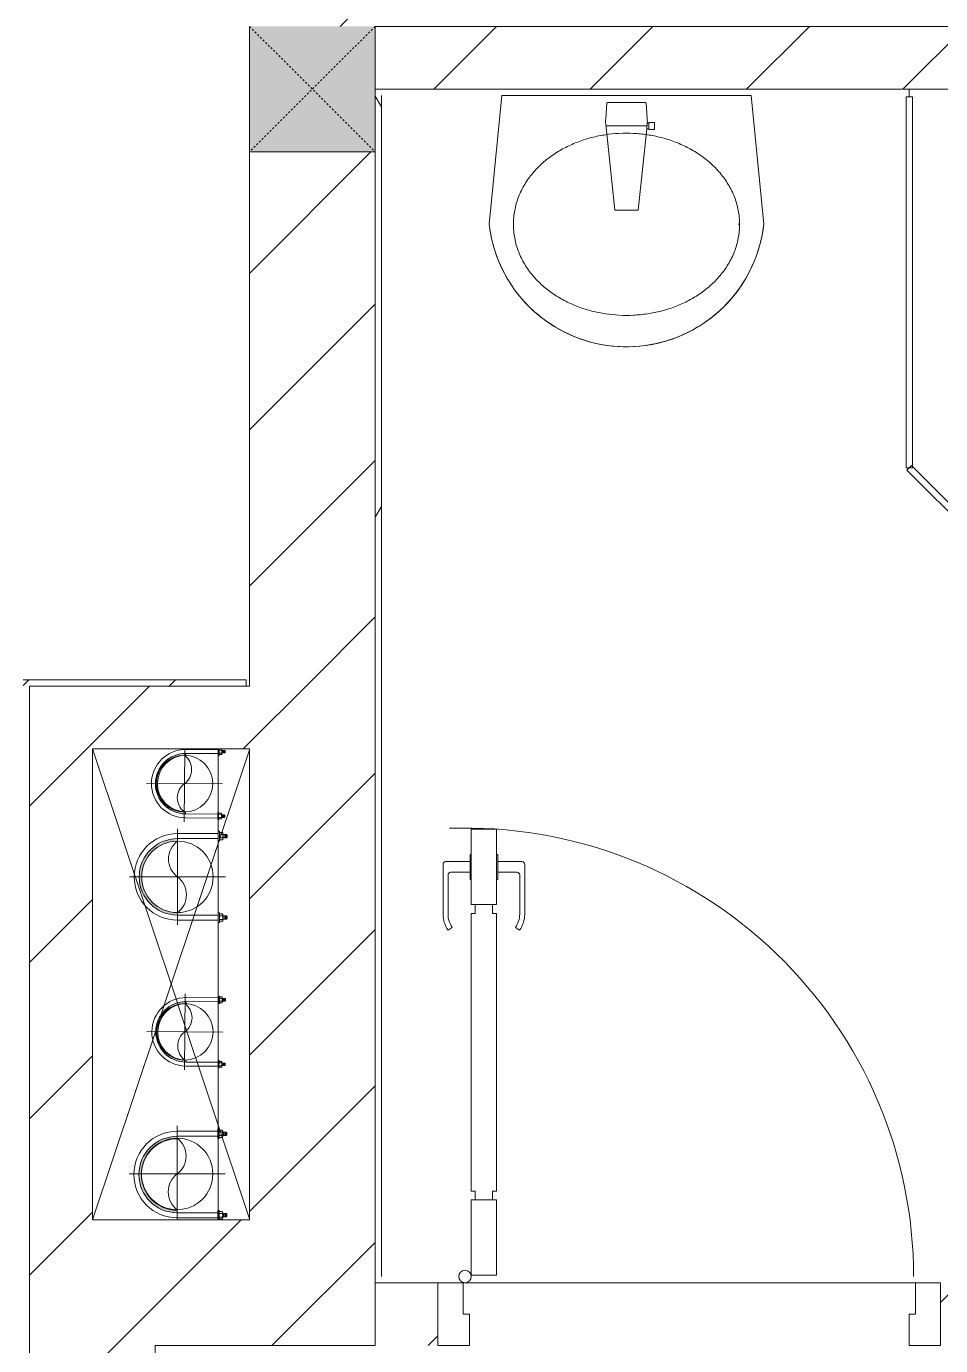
# Model space of a CAD drawing. Header units: millimetres. Extents: x 5357 to 259384, y -16348 to 109893.
# Drawn here: x 118497 to 119953, y 28537 to 30637 of the extents above; entities that cross this region are included whole.
import ezdxf

# ---------------------------------------------------------------- set-up
doc = ezdxf.new("R2010")
doc.units = ezdxf.units.MM
doc.linetypes.add('Dash', pattern=[6, 3, -3])
doc.linetypes.add('IMPORT-CENTER _3_', pattern=[10.16, 6.35, -1.27, 1.27, -1.27])
for name, color, linetype, lineweight in [('0-1', 7, 'Continuous', 5), ('0-2', 53, 'Continuous', 9), ('A-CLNG', 13, 'Continuous', 9), ('A-CLNG-PATT', 13, 'Continuous', 9), ('A-DETL-GENF-1', 53, 'Continuous', 9), ('A-DOOR-1', 254, 'Continuous', 9), ('A-DOOR-2', 53, 'Continuous', 9), ('A-FLOR', 192, 'Continuous', 9), ('A-FLOR-1', 53, 'Continuous', 9), ('A-GLAZ-CURT-1', 254, 'Continuous', 9), ('A-GLAZ-CURT-2', 53, 'Continuous', 9), ('A-WALL', 113, 'Continuous', 9), ('A-WALL-1', 9, 'Continuous', 18), ('A-WALL-2', 53, 'Continuous', 9), ('A-WALL-3', 113, 'Continuous', 18), ('A-WALL-PATT', 111, 'Continuous', 9), ('A-WALL-PATT-1', 10, 'Continuous', 9), ('G-IMPT', 8, 'Continuous', 9), ('G-IMPT-2', 8, 'IMPORT-CENTER _3_', 9), ('I-WALL-1', 9, 'Continuous', 18), ('I-WALL-3', 2, 'Continuous', 18), ('M-EQPM', 50, 'Continuous', 9), ('P-SANR-FIXT-1', 254, 'Continuous', 9), ('P-SANR-FIXT-2', 53, 'Continuous', 9), ('P-SANR-FIXT-3', 221, 'Continuous', 9), ('S-COLS', 52, 'Continuous', 9), ('S-COLS-1', 253, 'Continuous', 5), ('S-COLS-5', 52, 'Continuous', 18), ('S-COLS-6', 52, 'Dash', 9), ('S-COLS-HDLN', 52, 'Dash', 9)]:
    doc.layers.add(name, color=color, linetype=linetype, lineweight=lineweight)
pattern_1 = [(45, (0, 0), (-124.4508, 124.4508), [])]

# ---------------------------------------------------------------- blocks, each defined once
blk = doc.blocks.new('DOOR_CW_01 CANH MO-PANEL KINH - DIG_02-800x2200-CỬA NHÔM KÍNH-400864-TKCS_MB CẢNH QUAN CÂY XANH')
at = {"layer": 'A-DETL-GENF-1'}
for p, q in [((-347, 772), (-307, 772)), ((-347, 652), (-347, 772)), ((-307, 772), (-307, 652)), ((-392, 637), (-392, 716.5)), ((-349, 720.5), (-388, 720.5)), ((-349, 731.8), (-347, 731.8)), ((-349, 692.2), (-349, 731.8)), ((-347, 692.2), (-347, 731.8)), ((-307, 692.2), (-307, 731.8)), ((-305, 731.8), (-307, 731.8)), ((-305, 692.2), (-305, 731.8)), ((-305, 720.5), (-266, 720.5)), ((-262, 637), (-262, 716.5)), ((-384, 699.5), (-384, 637)), ((-349, 703.5), (-380, 703.5)), ((-305, 703.5), (-274, 703.5)), ((-270, 699.5), (-270, 637)), ((-347, 692.2), (-349, 692.2)), ((-307, 692.2), (-305, 692.2)), ((-307, 652), (-347, 652)), ((-313, 652), (-341, 652)), ((-341, 652), (-341, 638)), ((-313, 638), (-313, 652)), ((-347, 638), (-341, 638)), ((-347, 638), (-347, 196)), ((-307, 638), (-313, 638)), ((-307, 196), (-307, 638)), ((-383.9, 611.2), (-377.3, 615.8)), ((-270.1, 611.2), (-276.7, 615.8)), ((-347, 196), (-341, 196)), ((-341, 196), (-341, 182)), ((-307, 196), (-313, 196)), ((-313, 182), (-313, 196)), ((-307, 182), (-347, 182)), ((-347, 182), (-347, 62)), ((-341, 182), (-313, 182)), ((-307, 62), (-307, 182)), ((-347, 62), (-307, 62))]:
    blk.add_line(p, q, dxfattribs=at)
blk.add_circle((-357, 60), 10, dxfattribs=at)
for centre, radius, start, end in [((-357, 60), 714, 360, 92), ((-388, 716.5), 4, 90, 180), ((-266, 716.5), 4, 0, 90), ((-380, 699.5), 4, 90, 180), ((-274, 699.5), 4, 0, 90), ((-347, 637), 45, 180, 215), ((-347, 637), 37, 180, 215), ((-307, 637), 37, 325, 0), ((-307, 637), 45, 325, 0)]:
    blk.add_arc(centre, radius, start, end, dxfattribs=at)
at = {"layer": 'A-DOOR-2'}
for p, q in [((-360, 50), (-400, 50)), ((-400, 50), (-400, -50)), ((-360, 0), (-360, 50)), ((-357, 50), (-332, 50)), ((400, 50), (360, 50)), ((360, 50), (360, 0)), ((400, -50), (400, 50)), ((-350, 0), (-360, 0)), ((-350, -50), (-350, 0)), ((360, 0), (350, 0)), ((350, 0), (350, -50)), ((-400, -50), (-350, -50)), ((350, -50), (400, -50))]:
    blk.add_line(p, q, dxfattribs=at)
blk = doc.blocks.new('bonruatreo - Chậu rửa-V102-TKCS_MB CẢNH QUAN CÂY XANH')
at = {"layer": 'P-SANR-FIXT-2'}
for p, q in [((-218.6, 205), (-198.4, 0)), ((-177.8, 205), (-180.6, 205)), ((198.4, 0), (218.6, 205)), ((-198.4, 0), (198.4, 0)), ((165, 0), (-165, 0))]:
    blk.add_line(p, q, dxfattribs=at)
at = {"layer": 'P-SANR-FIXT-2', "flags": 128}
blk.add_lwpolyline([(-218.6, 205), (-217.4, 213.7), (-215.9, 222.4), (-214, 231), (-211.8, 239.5), (-209.3, 247.9), (-206.4, 256.2), (-203.2, 264.4), (-199.6, 272.5), (-195.8, 280.4), (-191.6, 288.1), (-187.1, 295.7), (-182.3, 303.1), (-177.3, 310.3), (-171.9, 317.3), (-166.3, 324.1), (-160.4, 330.6), (-154.2, 336.9), (-147.8, 342.9), (-141.2, 348.7), (-134.3, 354.2), (-127.3, 359.4), (-120, 364.4), (-112.5, 369), (-104.9, 373.4), (-97.1, 377.4), (-89.1, 381.2), (-81, 384.6), (-72.7, 387.6), (-64.4, 390.4), (-55.9, 392.8), (-47.3, 394.8), (-38.7, 396.6), (-30, 397.9), (-21.3, 399), (-12.5, 399.6), (-3.7, 400), (5.1, 399.9), (13.9, 399.6), (22.6, 398.8), (31.4, 397.8), (40.1, 396.3), (48.7, 394.5), (57.2, 392.4), (65.7, 390), (74, 387.2), (82.2, 384.1), (90.3, 380.6), (98.3, 376.8), (106.1, 372.7), (113.7, 368.3), (121.1, 363.6), (128.4, 358.7), (135.4, 353.4), (142.2, 347.8), (148.8, 342), (155.2, 335.9), (161.3, 329.6), (167.2, 323), (172.8, 316.2), (178.1, 309.2), (183.1, 302), (187.8, 294.6), (192.2, 287), (196.4, 279.2), (200.2, 271.3), (203.7, 263.2), (206.8, 255), (209.7, 246.6), (212.2, 238.2), (214.3, 229.7), (216.1, 221.1), (217.6, 212.4), (218.6, 205)], dxfattribs=at)
at = {"layer": 'P-SANR-FIXT-2'}
blk.add_arc((0, 180), 220, 6.525, 173.475, dxfattribs=at)
for points in [[(-180, 205), (-180, 212.4), (-178.6, 227.3), (-172.4, 248.8), (-162.5, 268.9), (-149.4, 287), (-133.8, 303), (-116.1, 316.6), (-96.9, 327.9), (-76.5, 336.8), (-55.2, 343.5), (-33.3, 347.9), (-11.2, 350.1), (3.7, 350.1), (11.1, 349.7)], [(11.1, 60.3), (3.7, 59.9), (-11.2, 59.9), (-33.3, 62.1), (-55.2, 66.5), (-76.5, 73.2), (-96.9, 82.1), (-116.1, 93.4), (-133.8, 107), (-149.4, 123), (-162.5, 141.1), (-172.4, 161.2), (-178.6, 182.7), (-180, 197.6), (-180, 205)]]:
    blk.add_open_spline(points, degree=3, dxfattribs=at)
for points, knots in [([(12.1, 349.7), (19.2, 349.3), (33.6, 347.8), (55.2, 343.5), (76.5, 336.8), (96.9, 327.9), (116.1, 316.6), (133.8, 302.9), (149.5, 287), (162.5, 268.8), (172.4, 248.8), (178.6, 227.3), (180, 212.4), (180, 205)], [-0.4763713, -0.4763713, -0.4763713, -0.4763713, -0.4347826, -0.3913043, -0.3478261, -0.3043478, -0.2608696, -0.2173913, -0.173913, -0.1304348, -0.0869565, -0.0434783, 0, 0, 0, 0]), ([(180, 205), (180, 197.6), (178.6, 182.7), (172.4, 161.2), (162.5, 141.2), (149.5, 123), (133.8, 107.1), (116.1, 93.4), (96.9, 82.1), (76.5, 73.2), (55.2, 66.5), (33.6, 62.2), (19.2, 60.7), (12.1, 60.3)], [-1, -1, -1, -1, -0.9565217, -0.9130435, -0.8695652, -0.826087, -0.7826087, -0.7391304, -0.6956522, -0.6521739, -0.6086957, -0.5652174, -0.5236287, -0.5236287, -0.5236287, -0.5236287])]:
    blk.add_open_spline(points, degree=3, knots=knots, dxfattribs=at)
at = {"layer": 'P-SANR-FIXT-3'}
for p, q in [((-18.5, 182.5), (-32.2, 52.9)), ((18.5, 182.5), (-18.5, 182.5)), ((33, 45.4), (18.5, 182.5)), ((-35.6, 54.2), (-44.7, 54.2)), ((-44.7, 54.2), (-44.7, 42.8)), ((-44.7, 42.8), (-35.6, 42.8)), ((-35.6, 52.9), (-35.6, 54.2)), ((-32.2, 52.9), (-35.6, 52.9)), ((-35.6, 44.2), (-35.6, 52.9)), ((-35.6, 42.8), (-35.6, 44.2)), ((-35.6, 44.2), (-33.1, 44.2)), ((-32.2, 52.9), (-33.1, 44.2)), ((32.7, 48.5), (-32.7, 48.5)), ((-33, 37.3), (-31.4, 12.2)), ((31.4, 12.2), (33, 37.3)), ((-30.2, 11), (30.2, 11))]:
    blk.add_line(p, q, dxfattribs=at)
for centre, radius, start, end in [((5.5, 41.4), 38.7, 175.8543, 186.034), ((-5.5, 41.4), 38.7, 353.966, 6.034), ((-30.1, 12.3), 1.3, 183.5997, 268.7722), ((30.1, 12.3), 1.3, 271.2278, 356.4003)]:
    blk.add_arc(centre, radius, start, end, dxfattribs=at)
blk = doc.blocks.new('System Panel - Glazed-850632-TKCS_MB CẢNH QUAN CÂY XANH')
at = {"layer": 'A-GLAZ-CURT-2'}
for p, q in [((295.3, 5), (-295.3, 5)), ((-295.3, 5), (-295.3, -5)), ((295.3, -5), (295.3, 5)), ((-295.3, -5), (295.3, -5))]:
    blk.add_line(p, q, dxfattribs=at)
blk = doc.blocks.new('System Panel - Glazed-850633-TKCS_MB CẢNH QUAN CÂY XANH')
at = {"layer": 'A-GLAZ-CURT-2'}
for p, q in [((316.6, 5), (-316.6, 5)), ((-316.6, 5), (-316.6, -5)), ((316.6, -5), (316.6, 5)), ((-316.6, -5), (316.6, -5))]:
    blk.add_line(p, q, dxfattribs=at)
blk = doc.blocks.new('NCV_TKTC_TANG 1_rvt-1-TKCS_MB CẢNH QUAN CÂY XANH')
at = {"layer": 'A-WALL-PATT-1'}
h = blk.add_hatch(dxfattribs=at)
h.set_pattern_fill('FP_2', color=256, style=0, pattern_type=2)
h.set_pattern_definition(pattern_1)
h.paths.add_polyline_path([(120852.6, 30536.9), (120852.6, 30636.9), (119052.6, 30636.9), (119052.6, 30536.9), (120348.3, 30536.9)])
h.paths.add_polyline_path([(122752.6, 30536.9), (122752.6, 30636.9), (120952.6, 30636.9), (120953.5, 30536.9), (122163.9, 30536.9)])
h = blk.add_hatch(dxfattribs=at)
h.set_pattern_fill('FP_11', color=256, style=0, pattern_type=2)
h.set_pattern_definition([(0, (0, 0), (894.08, 223.52), [73.762, -596.798, 73.762, -596.798, -3576.32]), (0, (0, 0), (894.08, 223.52), [-1341.12, 73.762, -1267.358, 73.762, -596.798, -1564.64]), (0, (0, 0), (894.08, 223.52), [-3352.8, 73.762, -373.278, 73.762, -1043.838]), (120, (335.28, 111.76), (-640.614, 662.536), [73.762, -596.798, 73.762, -4173.118]), (120, (335.28, 111.76), (-640.614, 662.536), [-744.322, -596.798, 73.762, -1267.358, -2235.2]), (120, (335.28, 111.76), (-640.614, 662.536), [-2682.24, 73.762, -596.798, 73.762, -1490.878]), (120, (335.28, 111.76), (-640.614, 662.536), [-3426.562, -373.278, 73.762, -1043.838]), (240, (447.04, 558.8), (-253.466, -886.056), [73.762, -596.798, 73.762, -4173.118]), (240, (447.04, 558.8), (-253.466, -886.056), [-744.322, -596.798, 73.762, -1267.358, -2235.2]), (240, (447.04, 558.8), (-253.466, -886.056), [-2682.24, 73.762, -596.798, 73.762, -1490.878]), (240, (447.04, 558.8), (-253.466, -886.056), [-3426.562, -373.278, 73.762, -1043.838])])
h.paths.add_polyline_path([(119062.6, 28646.9), (119062.6, 30526.9), (119052.6, 30526.9), (119052.6, 28646.9)])
h = blk.add_hatch(dxfattribs=at)
h.set_pattern_fill('FP_2', color=256, style=0, pattern_type=2)
h.set_pattern_definition(pattern_1)
h.paths.add_polyline_path([(119952.6, 28536.9), (120852.6, 28536.9), (120852.6, 28636.9), (119952.6, 28636.9), (119952.6, 28586.9)])
h.paths.add_polyline_path([(119052.6, 28536.9), (119152.6, 28536.9), (119152.6, 28636.9), (119052.6, 28636.9)])
at = {"layer": 'A-FLOR-1'}
for p, q in [((119902.6, 30525), (119902.6, 30536.9)), ((119912.6, 28636.9), (119192.6, 28636.9))]:
    blk.add_line(p, q, dxfattribs=at)
at = {"layer": 'A-WALL-1'}
for p, q in [((120852.6, 30636.9), (119052.6, 30636.9)), ((119052.6, 30636.9), (119052.6, 30536.9)), ((119052.6, 30536.9), (120852.6, 30536.9)), ((119052.6, 28636.9), (119052.6, 28536.9))]:
    blk.add_line(p, q, dxfattribs=at)
at = {"layer": 'A-WALL-2'}
blk.add_line((119152.6, 28636.9), (119052.6, 28636.9), dxfattribs=at)
at = {"layer": 'I-WALL-1'}
for p, q in [((119052.6, 30526.9), (119052.6, 28646.9)), ((119062.6, 28646.9), (119062.6, 30526.9))]:
    blk.add_line(p, q, dxfattribs=at)
at = {"layer": 'A-DOOR-1'}
blk.add_blockref('DOOR_CW_01 CANH MO-PANEL KINH - DIG_02-800x2200-CỬA NHÔM KÍNH-400864-TKCS_MB CẢNH QUAN CÂY XANH', (119552.6, 28586.9), dxfattribs=at)
at = {"layer": 'A-GLAZ-CURT-1'}
for name, p, rotation in [('System Panel - Glazed-850632-TKCS_MB CẢNH QUAN CÂY XANH', (119902.6, 30229.6), 270.0000000000008), ('System Panel - Glazed-850633-TKCS_MB CẢNH QUAN CÂY XANH', (120126.4, 29710.4), 315.0000000000011)]:
    blk.add_blockref(name, p, dxfattribs=dict(at, rotation=rotation))
at = {"layer": 'P-SANR-FIXT-1', "rotation": 180}
blk.add_blockref('bonruatreo - Chậu rửa-V102-TKCS_MB CẢNH QUAN CÂY XANH', (119452.6, 30526.9), dxfattribs=at)
blk = doc.blocks.new('TKTC_XREF_251221_MB TANG 1 - TKTC_XREF_260130_MB TANG 1_dwg_CUM U_DN100-V304-TKCS_MB CẢNH QUAN CÂY XANH')
at = {"layer": 'G-IMPT'}
blk.add_hatch(color=256, dxfattribs=at).paths.add_polyline_path([(0, 61), (0, 57), (14.8, 55.1), (28.5, 49.4), (40.3, 40.3), (49.4, 28.5), (55.1, 14.8), (57, 0), (55.1, -14.8), (49.4, -28.5), (40.3, -40.3), (28.5, -49.4), (14.8, -55.1), (0, -57), (0, -61), (15.8, -58.9), (30.5, -52.8), (43.1, -43.1), (52.8, -30.5), (58.9, -15.8), (61, 0), (58.9, 15.8), (52.8, 30.5), (43.1, 43.1), (30.5, 52.8), (15.8, 58.9)])
for p, q in [((-79.1, 66.6), (-79.1, 63.4)), ((-76.6, 66.6), (-76.6, 63.4)), ((-74.6, 66.6), (-74.6, 63.4)), ((-72.7, 69.3), (-72.7, 60.7)), ((-66.9, 67.9), (-71.7, 67.9)), ((-66.9, 62.1), (-71.7, 62.1)), ((-65, 69), (0, 69)), ((-79.1, -63.4), (-79.1, -66.6)), ((-76.6, -63.4), (-76.6, -66.6)), ((-74.6, -63.4), (-74.6, -66.6)), ((-72.7, -60.7), (-72.7, -69.3)), ((-66.9, -62.1), (-71.7, -62.1)), ((-66.9, -67.9), (-71.7, -67.9)), ((-65, -69), (0, -69))]:
    blk.add_line(p, q, dxfattribs=at)
at = {"layer": 'G-IMPT', "flags": 128}
for points in [[(-72.7, 67.6), (-78.1, 67.6), (-78.1, 62.4), (-72.7, 62.4)], [(-71.7, 59.2), (-66.9, 59.2), (-66.9, 70.8), (-71.7, 70.8)], [(-66.9, 70.8), (-66.9, 72.7), (-65, 72.7), (-65, 57.3), (-66.9, 57.3), (-66.9, 59.2)], [(-65, 61), (0, 61), (0, 57)], [(-72.7, -62.4), (-78.1, -62.4), (-78.1, -67.6), (-72.7, -67.6)], [(-66.9, -70.6), (-66.9, -59.2), (-71.7, -59.2)], [(-66.9, -59.2), (-66.9, -57.3), (-65, -57.3), (-65, -70.6)], [(-65, -61), (0, -61), (0, -57)]]:
    blk.add_lwpolyline(points, dxfattribs=at)
at = {"layer": 'G-IMPT'}
for centre, radius, start, end in [((-78.1, 66.6), 0.96, 90, 180), ((-78.1, 63.4), 0.96, 180, 270), ((-71.1, 69.3), 1.56, 112.6199, 247.3801), ((-67.9, 65), 4.8, 143.1301, 216.8699), ((-71.1, 60.7), 1.56, 112.6199, 247.3801), ((0, 0), 69, 270, 90), ((0, 0), 61, 270, 90), ((0, 0), 57, 270, 90), ((-78.1, -63.4), 0.96, 90, 180), ((-78.1, -66.6), 0.96, 180, 270), ((-71.1, -60.7), 1.56, 112.6199, 247.3801), ((-67.9, -65), 4.8, 143.1301, 216.8699), ((-71.1, -69.3), 1.56, 112.6199, 247.3801)]:
    blk.add_arc(centre, radius, start, end, dxfattribs=at)
blk = doc.blocks.new('TKTC_XREF_251221_MB TANG 1 - TKTC_XREF_260130_MB TANG 1_dwg_$cc-V305-TKCS_MB CẢNH QUAN CÂY XANH')
at = {"layer": 'G-IMPT'}
blk.add_circle((0, 0), 0.5, dxfattribs=at)
for centre, radius, start, end in [((0, 0), 0.5, 90, 270), ((0.188, 0.25), 0.313, 126.8699, 233.1301), ((-0.188, -0.25), 0.313, 306.8699, 53.1301)]:
    blk.add_arc(centre, radius, start, end, dxfattribs=at)
at = {"layer": 'G-IMPT-2'}
for p, q in [((0, -0.616), (0, 0.673)), ((-0.673, 0), (0.673, 0))]:
    blk.add_line(p, q, dxfattribs=at)
blk = doc.blocks.new('TKTC_XREF_251221_MB TANG 1 - TKTC_XREF_260130_MB TANG 1_dwg_$cc-4202114-TKCS_MB CẢNH QUAN CÂY XANH')
at = {"layer": 'G-IMPT'}
blk.add_circle((0, 0), 0.5, dxfattribs=at)
for centre, radius, start, end in [((0, 0), 0.5, 90, 270), ((0.188, 0.25), 0.313, 126.8699, 233.1301), ((-0.188, -0.25), 0.313, 306.8699, 53.1301)]:
    blk.add_arc(centre, radius, start, end, dxfattribs=at)
at = {"layer": 'G-IMPT-2'}
for p, q in [((0, -0.673), (0, 0.673)), ((-0.673, 0), (0.673, 0))]:
    blk.add_line(p, q, dxfattribs=at)
blk = doc.blocks.new('TKTC_XREF_251221_MB TANG 1 - TKTC_XREF_260130_MB TANG 1_dwg_CUM U_DN100-4202115-TKCS_MB CẢNH QUAN CÂY XANH')
at = {"layer": 'G-IMPT'}
blk.add_hatch(color=256, dxfattribs=at).paths.add_polyline_path([(0, -61), (0, -57), (14.8, -55.1), (28.5, -49.4), (40.3, -40.3), (49.4, -28.5), (55.1, -14.8), (57, 0), (55.1, 14.8), (49.4, 28.5), (40.3, 40.3), (28.5, 49.4), (14.8, 55.1), (0, 57), (0, 61), (15.8, 58.9), (36.8, 48), (43.1, 43.1), (52.8, 30.5), (58.9, 15.8), (61, 0), (58.9, -15.8), (52.8, -30.5), (43.1, -43.1), (30.5, -52.8), (15.8, -58.9)])
for p, q in [((-79.1, 66.6), (-79.1, 63.4)), ((-76.6, 66.6), (-76.6, 63.4)), ((-74.6, 66.6), (-74.6, 63.4)), ((-72.7, 69.3), (-72.7, 60.7)), ((-66.9, 67.9), (-71.7, 67.9)), ((-65, 69), (0, 69)), ((-66.9, 62.1), (-71.7, 62.1)), ((-72.7, -60.7), (-72.7, -69.3)), ((-66.9, -62.1), (-71.7, -62.1)), ((-79.1, -63.4), (-79.1, -66.6)), ((-76.6, -63.4), (-76.6, -66.6)), ((-74.6, -63.4), (-74.6, -66.6)), ((-66.9, -67.9), (-71.7, -67.9)), ((-65, -69), (0, -69))]:
    blk.add_line(p, q, dxfattribs=at)
at = {"layer": 'G-IMPT', "flags": 128}
for points in [[(-72.7, 67.6), (-78.1, 67.6), (-78.1, 62.4), (-72.7, 62.4)], [(-71.7, 59.2), (-66.9, 59.2), (-66.9, 70.8), (-71.7, 70.8)], [(-66.9, 70.8), (-66.9, 72.7), (-65, 72.7), (-65, 57.3), (-66.9, 57.3), (-66.9, 59.2)], [(-65, 61), (0, 61), (0, 57)], [(-72.7, -62.4), (-78.1, -62.4), (-78.1, -67.6), (-72.7, -67.6)], [(-71.7, -70.8), (-66.9, -70.8), (-66.9, -59.2), (-71.7, -59.2)], [(-66.9, -59.2), (-66.9, -57.3), (-65, -57.3), (-65, -72.7), (-66.9, -72.7), (-66.9, -70.8)], [(-65, -61), (0, -61), (0, -57)]]:
    blk.add_lwpolyline(points, dxfattribs=at)
at = {"layer": 'G-IMPT'}
for centre, radius, start, end in [((-78.1, 66.6), 0.96, 90, 180), ((-78.1, 63.4), 0.96, 180, 270), ((-71.1, 69.3), 1.56, 112.6199, 247.3801), ((-67.9, 65), 4.8, 143.1301, 216.8699), ((0, 0), 69, 270, 90), ((-71.1, 60.7), 1.56, 112.6199, 247.3801), ((0, 0), 61, 270, 90), ((0, 0), 57, 270, 90), ((-78.1, -63.4), 0.96, 90, 180), ((-71.1, -60.7), 1.56, 112.6199, 247.3801), ((-67.9, -65), 4.8, 143.1301, 216.8699), ((-78.1, -66.6), 0.96, 180, 270), ((-71.1, -69.3), 1.56, 112.6199, 247.3801)]:
    blk.add_arc(centre, radius, start, end, dxfattribs=at)
blk = doc.blocks.new('TKTC_XREF_251221_MB TANG 1 - TKTC_XREF_260130_MB TANG 1_dwg_CUM U_DN100-V306-TKCS_MB CẢNH QUAN CÂY XANH')
at = {"layer": 'G-IMPT'}
blk.add_hatch(color=256, dxfattribs=at).paths.add_polyline_path([(0, -61), (0, -57), (14.8, -55.1), (28.5, -49.4), (40.3, -40.3), (49.4, -28.5), (55.1, -14.8), (57, 0), (55.1, 14.8), (49.4, 28.5), (40.3, 40.3), (28.5, 49.4), (14.8, 55.1), (0, 57), (0, 61), (15.8, 58.9), (30.5, 52.8), (43.1, 43.1), (52.8, 30.5), (58.9, 15.8), (61, 0), (58.9, -15.8), (52.8, -30.5), (43.1, -43.1), (30.5, -52.8), (15.8, -58.9)])
for p, q in [((-79.1, 66.6), (-79.1, 63.4)), ((-76.6, 66.6), (-76.6, 63.4)), ((-74.6, 66.6), (-74.6, 63.4)), ((-72.7, 69.3), (-72.7, 60.7)), ((-66.9, 67.9), (-71.7, 67.9)), ((-65, 69), (0, 69)), ((-66.9, 62.1), (-71.7, 62.1)), ((-72.7, -60.7), (-72.7, -69.3)), ((-66.9, -62.1), (-71.7, -62.1)), ((-79.1, -63.4), (-79.1, -66.6)), ((-76.6, -63.4), (-76.6, -66.6)), ((-74.6, -63.4), (-74.6, -66.6)), ((-66.9, -67.9), (-71.7, -67.9)), ((-66.9, -72.7), (-66.9, -70.8)), ((-65, -69), (0, -69))]:
    blk.add_line(p, q, dxfattribs=at)
at = {"layer": 'G-IMPT', "flags": 128}
for points in [[(-72.7, 67.6), (-78.1, 67.6), (-78.1, 62.4), (-72.7, 62.4)], [(-71.7, 59.2), (-66.9, 59.2), (-66.9, 70.8), (-71.7, 70.8)], [(-66.9, 70.8), (-66.9, 72.7), (-65, 72.7), (-65, 57.3), (-66.9, 57.3), (-66.9, 59.2)], [(-65, 61), (0, 61), (0, 57)], [(-72.7, -62.4), (-78.1, -62.4), (-78.1, -67.6), (-72.7, -67.6)], [(-71.7, -70.8), (-66.9, -70.8), (-66.9, -59.2), (-71.7, -59.2)], [(-66.9, -59.2), (-66.9, -57.3), (-65, -57.3), (-65, -72.6)], [(-65, -61), (0, -61), (0, -57)]]:
    blk.add_lwpolyline(points, dxfattribs=at)
at = {"layer": 'G-IMPT'}
for centre, radius, start, end in [((-78.1, 66.6), 0.96, 90, 180), ((-78.1, 63.4), 0.96, 180, 270), ((-71.1, 69.3), 1.56, 112.6199, 247.3801), ((-67.9, 65), 4.8, 143.1301, 216.8699), ((0, 0), 69, 270, 90), ((-71.1, 60.7), 1.56, 112.6199, 247.3801), ((0, 0), 61, 270, 90), ((0, 0), 57, 270, 90), ((-78.1, -63.4), 0.96, 90, 180), ((-71.1, -60.7), 1.56, 112.6199, 247.3801), ((-67.9, -65), 4.8, 143.1301, 216.8699), ((-78.1, -66.6), 0.96, 180, 270), ((-71.1, -69.3), 1.56, 112.6199, 247.3801)]:
    blk.add_arc(centre, radius, start, end, dxfattribs=at)
blk = doc.blocks.new('TKTC_XREF_251221_MB TANG 1 - TKTC_XREF_260130_MB TANG 1_dwg_$cc-V307-TKCS_MB CẢNH QUAN CÂY XANH')
at = {"layer": 'G-IMPT'}
blk.add_circle((0, 0), 0.5, dxfattribs=at)
for centre, radius, start, end in [((0, 0), 0.5, 90, 270), ((0.188, 0.25), 0.313, 126.8699, 233.1301), ((-0.188, -0.25), 0.313, 306.8699, 53.1301)]:
    blk.add_arc(centre, radius, start, end, dxfattribs=at)
at = {"layer": 'G-IMPT-2'}
for p, q in [((0, -0.673), (0, 0.645)), ((-0.673, 0), (0.673, 0))]:
    blk.add_line(p, q, dxfattribs=at)
blk = doc.blocks.new('TKTC_XREF_251221_MB TANG 1 - TKTC_XREF_260130_MB TANG 1_dwg_CUM U_DN100-4202112-TKCS_MB CẢNH QUAN CÂY XANH')
at = {"layer": 'G-IMPT'}
blk.add_hatch(color=256, dxfattribs=at).paths.add_polyline_path([(0, 61), (0, 57), (14.8, 55.1), (28.5, 49.4), (40.3, 40.3), (49.4, 28.5), (55.1, 14.8), (57, 0), (55.1, -14.8), (49.4, -28.5), (40.3, -40.3), (28.5, -49.4), (14.8, -55.1), (0, -57), (0, -61), (15.8, -58.9), (30.5, -52.8), (43.1, -43.1), (52.8, -30.5), (58.9, -15.8), (61, 0), (58.9, 15.8), (52.8, 30.5), (43.1, 43.1), (30.5, 52.8), (15.8, 58.9)])
for p, q in [((-79.1, 66.6), (-79.1, 63.4)), ((-76.6, 66.6), (-76.6, 63.4)), ((-74.6, 66.6), (-74.6, 63.4)), ((-72.7, 69.3), (-72.7, 60.7)), ((-66.9, 67.9), (-71.7, 67.9)), ((-66.9, 62.1), (-71.7, 62.1)), ((-65, 69), (0, 69)), ((-79.1, -63.4), (-79.1, -66.6)), ((-76.6, -63.4), (-76.6, -66.6)), ((-74.6, -63.4), (-74.6, -66.6)), ((-72.7, -60.7), (-72.7, -69.3)), ((-66.9, -62.1), (-71.7, -62.1)), ((-66.9, -67.9), (-71.7, -67.9)), ((-65, -69), (0, -69))]:
    blk.add_line(p, q, dxfattribs=at)
at = {"layer": 'G-IMPT', "flags": 128}
for points in [[(-72.7, 67.6), (-78.1, 67.6), (-78.1, 62.4), (-72.7, 62.4)], [(-71.7, 59.2), (-66.9, 59.2), (-66.9, 70.8), (-71.7, 70.8)], [(-66.9, 70.8), (-66.9, 72.7), (-65, 72.7), (-65, 57.3), (-66.9, 57.3), (-66.9, 59.2)], [(-65, 61), (0, 61), (0, 57)], [(-72.7, -62.4), (-78.1, -62.4), (-78.1, -67.6), (-72.7, -67.6)], [(-71.7, -70.8), (-66.9, -70.8), (-66.9, -59.2), (-71.7, -59.2)], [(-66.9, -59.2), (-66.9, -57.3), (-65, -57.3), (-65, -72.7), (-66.9, -72.7), (-66.9, -70.8)], [(-65, -61), (0, -61), (0, -57)]]:
    blk.add_lwpolyline(points, dxfattribs=at)
at = {"layer": 'G-IMPT'}
for centre, radius, start, end in [((-78.1, 66.6), 0.96, 90, 180), ((-78.1, 63.4), 0.96, 180, 270), ((-71.1, 69.3), 1.56, 112.6199, 247.3801), ((-67.9, 65), 4.8, 143.1301, 216.8699), ((-71.1, 60.7), 1.56, 112.6199, 247.3801), ((0, 0), 69, 270, 90), ((0, 0), 61, 270, 90), ((0, 0), 57, 270, 90), ((-78.1, -63.4), 0.96, 90, 180), ((-78.1, -66.6), 0.96, 180, 270), ((-71.1, -60.7), 1.56, 112.6199, 247.3801), ((-67.9, -65), 4.8, 143.1301, 216.8699), ((-71.1, -69.3), 1.56, 112.6199, 247.3801)]:
    blk.add_arc(centre, radius, start, end, dxfattribs=at)
blk = doc.blocks.new('TKTC_XREF_251221_MB TANG 1 - TKTC_XREF_260130_MB TANG 1_dwg_$cc-4202116-TKCS_MB CẢNH QUAN CÂY XANH')
at = {"layer": 'G-IMPT'}
blk.add_circle((0, 0), 0.5, dxfattribs=at)
for centre, radius, start, end in [((0, 0), 0.5, 90, 270), ((0.188, 0.25), 0.313, 126.8699, 233.1301), ((-0.188, -0.25), 0.313, 306.8699, 53.1301)]:
    blk.add_arc(centre, radius, start, end, dxfattribs=at)
at = {"layer": 'G-IMPT-2'}
for p, q in [((0, -0.673), (0, 0.673)), ((-0.673, 0), (0.673, 0))]:
    blk.add_line(p, q, dxfattribs=at)
blk = doc.blocks.new('TKTC_XREF_251221_MB TANG 1 - TKTC_XREF_260130_MB TANG 1_dwg-4202109-TKCS_MB CẢNH QUAN CÂY XANH')
at = {"layer": 'G-IMPT'}
for p, q in [((-84349, -371859.7), (-84349, -372609.7)), ((-84299.2, -372609.8), (-84299.2, -371859.7))]:
    blk.add_line(p, q, dxfattribs=at)
at = {"extrusion": (0, 0, -1)}
for name, p, xscale, yscale, zscale, rotation in [('TKTC_XREF_251221_MB TANG 1 - TKTC_XREF_260130_MB TANG 1_dwg_$cc-V305-TKCS_MB CẢNH QUAN CÂY XANH', (84402.6, -371915.1), 90.00000000005107, 90.00000000005107, -90.00000000005109, 180.3740267799373), ('TKTC_XREF_251221_MB TANG 1 - TKTC_XREF_260130_MB TANG 1_dwg_CUM U_DN100-4202115-TKCS_MB CẢNH QUAN CÂY XANH', (84413.8, -372063.5), 0.9974999999999965, 0.9974999999999965, -0.9974999999999965, 0.0009913385626578414), ('TKTC_XREF_251221_MB TANG 1 - TKTC_XREF_260130_MB TANG 1_dwg_$cc-4202116-TKCS_MB CẢNH QUAN CÂY XANH', (84402, -372310.2), 90.00000000005107, 90.00000000005107, -90.00000000005109, 180.3740267799373), ('TKTC_XREF_251221_MB TANG 1 - TKTC_XREF_260130_MB TANG 1_dwg_$cc-V307-TKCS_MB CẢNH QUAN CÂY XANH', (84414.3, -372536.4), 113.7150000000091, 113.7150000000091, -113.7150000000091, 179.9990086636432), ('TKTC_XREF_251221_MB TANG 1 - TKTC_XREF_260130_MB TANG 1_dwg_CUM U_DN100-V306-TKCS_MB CẢNH QUAN CÂY XANH', (84414.3, -372537.3), 0.9975000000000005, 0.9975000000000005, -0.9975000000000005, 0.000991338195008684)]:
    blk.add_blockref(name, p, dxfattribs=dict(at, xscale=xscale, yscale=yscale, zscale=zscale, rotation=rotation))
for name, p, xscale, yscale, zscale, rotation in [('TKTC_XREF_251221_MB TANG 1 - TKTC_XREF_260130_MB TANG 1_dwg_CUM U_DN100-V304-TKCS_MB CẢNH QUAN CÂY XANH', (-84400.7, -371915.1), 0.7894736842105242, 0.7894736842105242, 0.7894736842105242, 179.6259732184666), ('TKTC_XREF_251221_MB TANG 1 - TKTC_XREF_260130_MB TANG 1_dwg_$cc-4202114-TKCS_MB CẢNH QUAN CÂY XANH', (-84413.8, -372063.5), 113.7150000000092, 113.7150000000092, 113.7150000000092, 359.9990086636432), ('TKTC_XREF_251221_MB TANG 1 - TKTC_XREF_260130_MB TANG 1_dwg_CUM U_DN100-4202112-TKCS_MB CẢNH QUAN CÂY XANH', (-84400.1, -372310.2), 0.7894736842105242, 0.7894736842105242, 0.7894736842105242, 179.6259732184666)]:
    blk.add_blockref(name, p, dxfattribs=dict(xscale=xscale, yscale=yscale, zscale=zscale, rotation=rotation))
blk = doc.blocks.new('TKTC_XREF_251221_MB TANG 1 - TKTC_XREF_251221_MB TANG 1-2038492-TKCS_MB CẢNH QUAN CÂY XANH')
blk.add_blockref('TKTC_XREF_251221_MB TANG 1 - TKTC_XREF_260130_MB TANG 1_dwg-4202109-TKCS_MB CẢNH QUAN CÂY XANH', (169499.1, 384109.7))
blk = doc.blocks.new('G1_SOF - BO TRU - 200x200-3051103-TKCS_MB CẢNH QUAN CÂY XANH')
at = {"layer": 'S-COLS-HDLN'}
for p, q in [((-100, -100), (100, 100)), ((100, -100), (-100, 100))]:
    blk.add_line(p, q, dxfattribs=at)

msp = doc.modelspace()

# ---------------------------------------------------------------- hatches: boundary and pattern name
at = {"layer": 'A-CLNG-PATT'}
h = msp.add_hatch(dxfattribs=at)
h.set_pattern_fill('FP_60', color=256, style=0, pattern_type=2)
h.set_pattern_definition([(37.5, (0, 0), (-17.8824, 546.968), [7.376, -424.107, 7.376, -475.204, -461.289]), (37.5, (0, 0), (-17.8824, 546.968), [-914.063, 7.376, -453.913]), (7.5, (0, 0), (502.3874, 801.1234), [7.376, -225.398, 7.376, -381.526, -149.032]), (7.5, (0, 0), (502.3874, 801.1234), [-621.676, 7.376, -141.656]), (327.5, (-349.16, 0), (884.0133, 1.6066), [7.376, -134.559, 7.376, -503.591, -667.095]), (327.5, (-349.16, 0), (884.0133, 1.6066), [-652.902, 7.376, -659.719]), (317.5, (-349.16, 0), (853.3503, 249.1463), [7.376, -63.591, 7.376, -327.591, -383.225]), (317.5, (-349.16, 0), (853.3503, 249.1463), [-405.935, 7.376, -375.849])])
h.paths.add_polyline_path([(42402.6, 19718.9), (42402.6, 19718.9), (42402.6, 20144.7)])
h.paths.add_polyline_path([(118502.5, 19718.9), (118502.6, 19718.9), (118502.5, 20144.7)])
h.paths.add_polyline_path([(118602.6, 28736.9), (118602.7, 28737.2), (118602.6, 28737)])
h.paths.add_polyline_path([(80152.6, 32736.9), (80352.6, 32737.4), (80352.6, 33335.3), (79052.6, 33335.3), (79052.6, 32737.4), (80152.6, 32737.4)])
h.paths.add_polyline_path([(78852.6, 32737.4), (78852.6, 33335.3), (77537.6, 33335.3), (77537.6, 32737.4), (77983.2, 32737.4)])
at = {"layer": 'A-WALL-PATT'}
h = msp.add_hatch(dxfattribs=at)
h.set_pattern_fill('FP_1', color=256, style=0, pattern_type=2)
h.set_pattern_definition(pattern_1)
h.paths.add_polyline_path([(119052.6, 29586.9), (119052.6, 30437), (118852.6, 30437), (118852.6, 29586.9)])
h.paths.add_polyline_path([(118852.6, 30637), (119052.6, 30637), (119052.6, 32395.3), (118852.6, 32395.3), (118852.6, 30993.4)])
h.paths.add_polyline_path([(118852.6, 33485.3), (119052.6, 33485.3), (119052.6, 33637.4), (118852.6, 33637.4)])
h = msp.add_hatch(dxfattribs=at)
h.set_pattern_fill('FP_41', color=256, style=0, pattern_type=2)
h.set_pattern_definition([(45, (0, 0), (-116.67262, 116.67262), [])])
h.paths.add_polyline_path([(118492.5, 29586.9), (118847.5, 29586.9), (118847.5, 29596.9), (118492.5, 29596.9)])
h = msp.add_hatch(dxfattribs=at)
h.set_pattern_fill('FP_1', color=256, style=0, pattern_type=2)
h.set_pattern_definition(pattern_1)
h.paths.add_polyline_path([(118602.6, 29486.9), (118852.6, 29486.9), (118852.6, 29586.9), (118502.6, 29586.9), (118502.6, 29486.9), (118532.6, 29486.9)])
h = msp.add_hatch(dxfattribs=at)
h.set_pattern_fill('FP_1', color=256, style=0, pattern_type=2)
h.set_pattern_definition(pattern_1)
h.paths.add_polyline_path([(119052.6, 28736.9), (119052.6, 29586.9), (118852.6, 29586.9), (118852.6, 28736.9)])
h = msp.add_hatch(dxfattribs=at)
h.set_pattern_fill('FP_1', color=256, style=0, pattern_type=2)
h.set_pattern_definition(pattern_1)
h.paths.add_polyline_path([(118502.6, 28736.9), (118602.6, 28736.9), (118602.6, 29486.9), (118502.6, 29486.9), (118502.6, 29020.9)])
h = msp.add_hatch(dxfattribs=at)
h.set_pattern_fill('FP_1', color=256, style=0, pattern_type=2)
h.set_pattern_definition(pattern_1)
h.paths.add_polyline_path([(118532.6, 28536.9), (119052.6, 28536.9), (119052.6, 28736.9), (118502.6, 28736.9), (118502.6, 28536.9)])
h = msp.add_hatch(dxfattribs=at)
h.set_pattern_fill('FP_1', color=256, style=0, pattern_type=2)
h.set_pattern_definition(pattern_1)
h.paths.add_polyline_path([(118702.6, 25636.9), (118702.6, 28536.9), (118502.6, 28536.9), (118502.6, 25636.9)])
at = {"layer": 'S-COLS-1'}
msp.add_hatch(color=256, dxfattribs=at).paths.add_polyline_path([(118852.6, 30437), (119052.6, 30437), (119052.6, 30637), (118852.6, 30637)])

# ---------------------------------------------------------------- linework, layer by layer
at = {"layer": '0-2'}
for p, q in [((118737.8, 29082.4), (118602.7, 29486.9)), ((118711.5, 29062.7), (118852.6, 29485.2)), ((118738.7, 29079.8), (118737.8, 29082.4)), ((118852.6, 28738.6), (118738.7, 29079.8)), ((118703.8, 29039.8), (118710.7, 29060.4)), ((118602.7, 28736.9), (118703.8, 29039.8))]:
    msp.add_line(p, q, dxfattribs=at)
at = {"layer": 'A-CLNG'}
msp.add_line((118602.7, 28736.9), (118602.7, 29486.9), dxfattribs=at)
at = {"layer": 'A-FLOR'}
msp.add_line((118502.5, 25636.9), (118502.5, 29586.9), dxfattribs=at)
at = {"layer": 'A-WALL'}
msp.add_line((119052.6, 30437), (118852.6, 30437), dxfattribs=at)
at = {"layer": 'A-WALL-3'}
for p, q in [((118852.6, 30437), (118852.6, 29586.9)), ((119052.6, 28536.9), (119052.6, 30437)), ((118502.6, 29586.9), (118502.6, 25636.9)), ((118852.6, 29586.9), (118847.5, 29586.9)), ((118602.6, 29486.9), (118852.6, 29486.9)), ((118602.6, 28736.9), (118602.6, 29486.9)), ((118852.6, 29486.9), (118852.6, 28736.9)), ((118852.6, 28736.9), (118602.6, 28736.9)), ((118702.6, 25636.9), (118702.6, 28536.9)), ((118702.6, 28536.9), (119052.6, 28536.9))]:
    msp.add_line(p, q, dxfattribs=at)
at = {"layer": 'I-WALL-3'}
for p, q in [((118847.5, 29596.9), (118492.5, 29596.9)), ((118847.5, 29586.9), (118847.5, 29596.9)), ((118502.5, 29586.9), (118847.5, 29586.9))]:
    msp.add_line(p, q, dxfattribs=at)
at = {"layer": 'S-COLS'}
msp.add_line((118852.6, 30437), (119052.6, 30437), dxfattribs=at)
at = {"layer": 'S-COLS-5'}
for p, q in [((118852.6, 30637), (118852.6, 30437)), ((119052.6, 30437), (119052.6, 30637))]:
    msp.add_line(p, q, dxfattribs=at)

# ---------------------------------------------------------------- block references
at = {"layer": '0-1'}
msp.add_blockref('NCV_TKTC_TANG 1_rvt-1-TKCS_MB CẢNH QUAN CÂY XANH', (0, 0), dxfattribs=at)
at = {"layer": 'M-EQPM'}
msp.add_blockref('TKTC_XREF_251221_MB TANG 1 - TKTC_XREF_251221_MB TANG 1-2038492-TKCS_MB CẢNH QUAN CÂY XANH', (33652.6, 17236.9), dxfattribs=at)
at = {"layer": 'S-COLS-6', "rotation": 180}
msp.add_blockref('G1_SOF - BO TRU - 200x200-3051103-TKCS_MB CẢNH QUAN CÂY XANH', (118952.6, 30537), dxfattribs=at)

doc.saveas('drawing.dxf')
